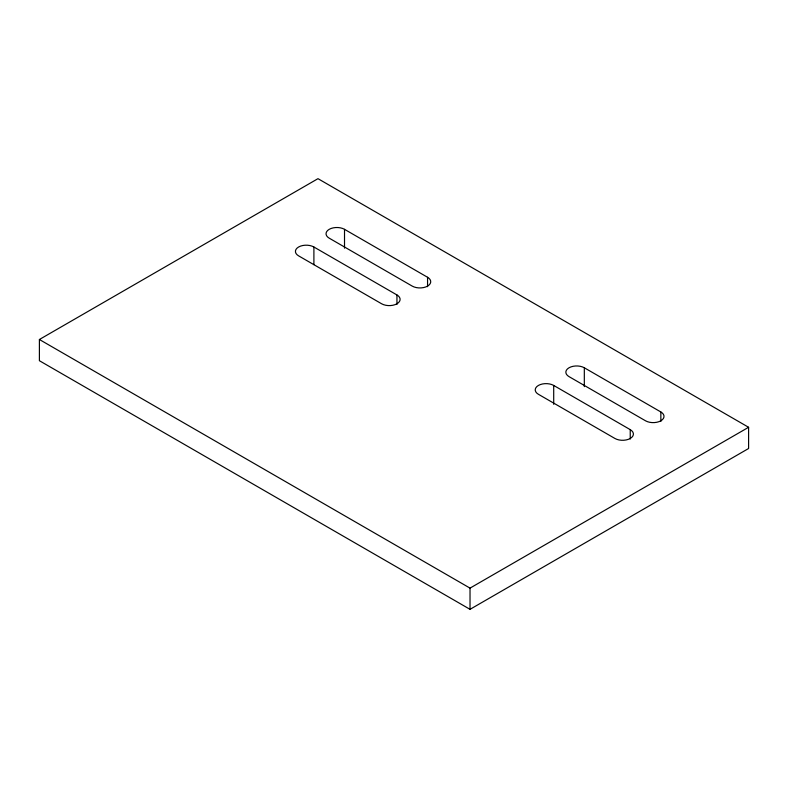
<?xml version="1.0" encoding="UTF-8"?>
<svg xmlns="http://www.w3.org/2000/svg" width="788" height="788" viewBox="0 0 788 788"><rect width="100%" height="100%" fill="white"/><g stroke="black" fill="none" stroke-linecap="round" stroke-linejoin="round"><path stroke-width="1.18" d="M39.4 339.5L317.978 178.669L748.6 427.283L748.6 448.5L470.022 609.331L39.4 360.717L39.4 339.5L470.022 588.124L748.6 427.283M344.514 229.328L427.559 277.277A10.825 6.245 0 0 1 427.559 286.113A10.825 6.245 0 0 1 412.252 286.113L329.207 238.163A10.825 6.245 0 0 1 329.207 229.328A10.825 6.245 0 0 1 344.514 229.328L344.514 248.181M584.322 367.779L660.846 411.966A10.825 6.245 0 0 1 660.846 420.802A10.825 6.245 0 0 1 645.539 420.802L569.015 376.615A10.825 6.245 0 0 1 569.015 367.779A10.825 6.245 0 0 1 584.322 367.779L584.322 386.632M313.9 247.008L396.945 294.948A10.825 6.245 0 0 1 396.945 303.784A10.825 6.245 0 0 1 381.638 303.784L298.593 255.844A10.825 6.245 0 0 1 298.593 247.008A10.825 6.245 0 0 1 313.9 247.008L313.9 264.679M553.708 385.45L630.233 429.637A10.825 6.245 0 0 1 630.233 438.473A10.825 6.245 0 0 1 614.935 438.473L538.401 394.286A10.825 6.245 0 0 1 538.401 385.45A10.825 6.245 0 0 1 553.708 385.45L553.708 404.303M660.846 411.966L660.846 421.393M630.233 429.637L630.233 439.064M470.022 588.124L470.022 609.331M427.559 277.277L427.559 286.704M396.945 294.948L396.945 304.375"/></g></svg>
